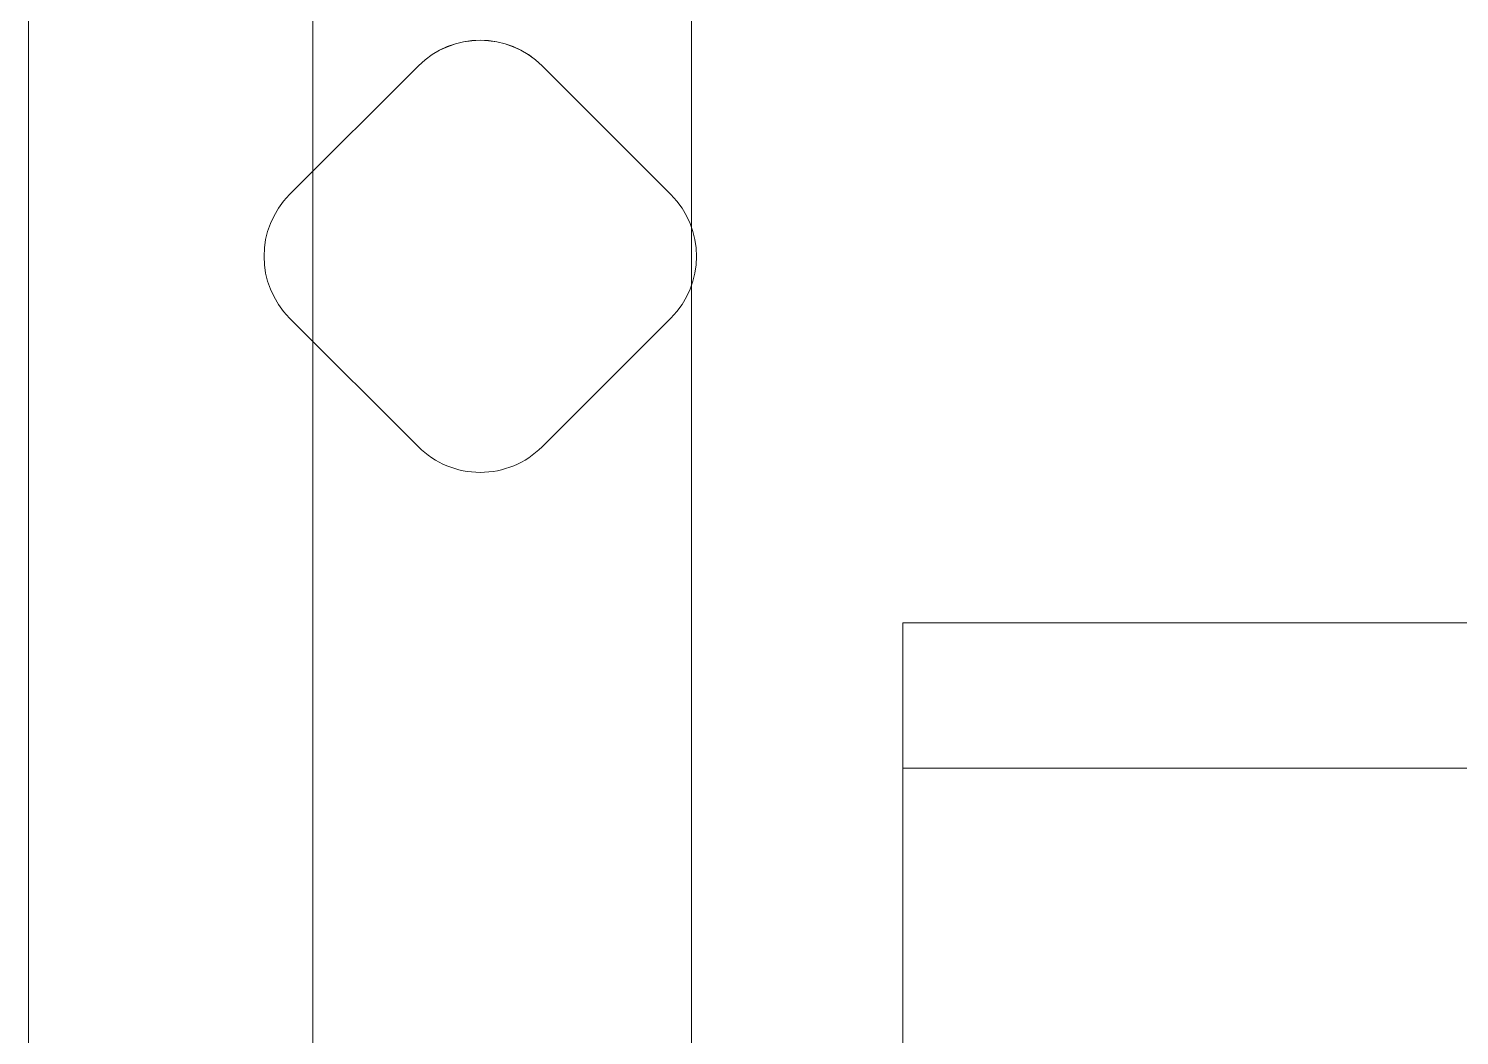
# Model space of a CAD drawing. Header units: inches. Extents: x 2378 to 8138, y 788 to 3743.
# Drawn here: x 6480.2 to 6578.4, y 1731.8 to 1800.9 of the extents above; entities that cross this region are included whole.
import ezdxf
from ezdxf.enums import TextEntityAlignment as Align

# ---------------------------------------------------------------- set-up
doc = ezdxf.new("R2010")
doc.units = ezdxf.units.IN
doc.header["$MEASUREMENT"] = 0
for name, color, linetype in [('PK24-EQUIPMENT', 150, 'Continuous'), ('PK24E', 7, 'Continuous'), ('PK24E-STRUCT-STEEL', 254, 'Continuous')]:
    doc.layers.add(name, color=color, linetype=linetype)
doc.layers.add('PK24-SYS-ROOM', color=8, linetype='Continuous', true_color=0x808080)
doc.styles.add('Impact', font='impact.ttf', dxfattribs={"height": 5})

# ---------------------------------------------------------------- blocks, each defined once
blk = doc.blocks.new('ROOM-LIGHT--FRONT-COMP-PK24')
at = {"layer": 'PK24-EQUIPMENT', "color": 3, "lineweight": 5}
for p, q in [((-42.082, 239.405), (-33.243, 248.243)), ((-33.243, 248.243), (-42.081, 239.404)), ((-15.919, 239.404), (-24.757, 248.243)), ((-24.757, 248.243), (-15.918, 239.405)), ((-33.243, 222.079), (-42.082, 230.918)), ((-42.081, 230.919), (-33.243, 222.08)), ((-24.757, 222.08), (-15.919, 230.919)), ((-15.918, 230.918), (-24.757, 222.079))]:
    blk.add_line(p, q, dxfattribs=at)
for centre, radius, start, end in [((-29, 244), 6.001, 45, 135), ((-29, 244), 6, 45, 135), ((-37.839, 235.161), 6.001, 135, 225), ((-37.839, 235.161), 6, 135, 225), ((-20.161, 235.161), 6, 315, 45), ((-20.161, 235.161), 6.001, 315, 45), ((-29, 226.322), 6, 225, 315), ((-29, 226.322), 6.001, 225, 315)]:
    blk.add_arc(centre, radius, start, end, dxfattribs=at)
blk = doc.blocks.new('*U43')
at = {"layer": 'PK24-SYS-ROOM', "color": 2, "lineweight": 5}
blk.add_line((-140, 200), (140, 200), dxfattribs=at)
at = {"layer": 'PK24-SYS-ROOM', "lineweight": 5}
for points in [[(-200, 0), (200, 0), (200, 260), (-200, 260)], [(-140, 0), (140, 0), (140, 210), (-140, 210)]]:
    blk.add_lwpolyline(points, close=True, dxfattribs=at)
blk.add_blockref('ROOM-LIGHT--FRONT-COMP-PK24', (-140, 0), dxfattribs=at)
at = {"layer": 'PK24-SYS-ROOM', "color": 3, "lineweight": 5, "style": 'Impact'}
blk.add_attdef('ROOMNO', text='', height=10, dxfattribs=at).set_placement((178.825, 230), align=Align.CENTER)
blk = doc.blocks.new('*U75')
at = {"layer": 'PK24E-STRUCT-STEEL', "lineweight": 5}
blk.add_lwpolyline([(-180.502, 707.558), (-154.502, 707.558), (-154.499, -570.645), (-180.499, -570.645)], close=True, dxfattribs=at)

msp = doc.modelspace()

# ---------------------------------------------------------------- block references
at = {"layer": 'PK24E', "lineweight": 5}
msp.add_blockref('*U43', (6680.238, 1550.141), dxfattribs=at)

# ---------------------------------------------------------------- next in the draw order: block references
msp.add_blockref('*U75', (6680.238, 1990.441), dxfattribs=at)

doc.saveas('drawing.dxf')
